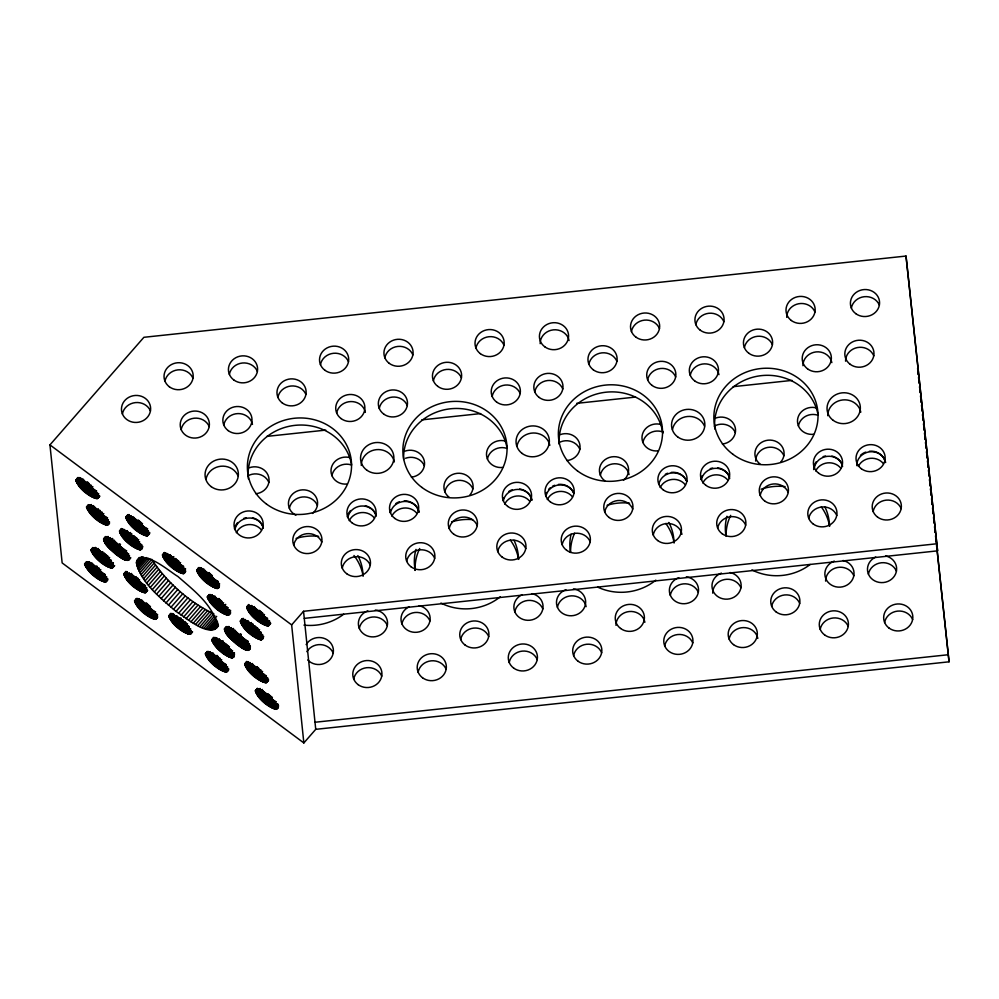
<?xml version="1.0" encoding="UTF-8"?>
<svg xmlns="http://www.w3.org/2000/svg" width="999" height="999" viewBox="0 0 999 999"><rect width="100%" height="100%" fill="white"/><g stroke="black" fill="none" stroke-linecap="round" stroke-linejoin="round"><path stroke-width="1.5" d="M103.571 539.16C106.356 534.353 113.724 541.633 116.97 543.493C121.803 547.827 127.997 552.347 129.37 559.04C125.837 562.986 119.43 556.293 115.984 554.345C111.925 549.912 100.487 543.331 105.557 536.888M224.425 629.158C227.21 624.35 234.578 631.643 237.812 633.491C242.657 637.824 248.838 642.357 250.225 649.038C246.691 652.984 240.284 646.291 236.838 644.343C232.767 639.922 221.341 633.329 226.398 626.897M162.475 555.032C169.256 550.861 183.004 565.471 185.052 572.514C179.608 576.361 158.217 558.791 164.46 552.772M168.744 615.634C175.512 611.463 189.273 626.073 191.308 633.116C185.876 636.95 164.473 619.38 170.717 613.361M125.899 517.207C132.767 513.161 146.441 527.647 148.464 534.752C142.957 538.473 121.628 521.003 127.884 514.935M134.528 600.674C141.383 596.64 155.07 611.113 157.093 618.219C151.586 621.94 130.245 604.47 136.501 598.401M196.691 569.817C204.42 566.57 216.833 579.919 219.243 587.562C213.499 590.909 192.382 573.763 198.676 567.544M240.372 621.103C248.114 617.857 260.527 631.193 262.937 638.848C257.18 642.182 236.064 625.049 242.357 618.831M244.805 663.948C252.535 660.701 264.947 674.05 267.357 681.705C261.613 685.039 240.484 667.894 246.79 661.675M119.53 531.081C127.298 527.909 139.685 541.183 142.083 548.863C136.301 552.147 115.21 535.052 121.503 528.808M123.951 573.926C131.718 570.754 144.118 584.04 146.503 591.708C140.734 594.992 119.63 577.897 125.936 571.665M75.837 479.782C83.641 476.66 96.004 489.897 98.389 497.589C92.582 500.824 71.516 483.778 77.822 477.51M246.753 607.067C254.545 603.945 266.92 617.17 269.293 624.875C263.499 628.109 242.42 611.051 248.726 604.795M255.369 690.534C263.174 687.412 275.537 700.649 277.922 708.341C272.115 711.575 251.049 694.53 257.355 688.274M136.413 562.437C143.681 548.314 169.68 571.815 177.81 576.411C193.257 590.034 212.625 604.333 217.382 625.399C210.127 639.535 184.116 616.033 175.986 611.425C160.539 597.802 141.184 583.503 136.413 562.437L141.371 556.768M936.55 544.905L949.05 661.813L315.734 729.332L303.846 742.944L62.15 562.937L49.95 444.892L143.893 337.3L906.018 256.056L937.586 550.849L304.27 618.369M75.849 480.107L77.835 477.847M75.899 480.469L77.885 478.196M75.999 480.856L78.971 477.46M76.149 481.281L79.121 477.884M76.324 481.73L79.296 478.334M76.561 482.205L80.519 477.672M76.823 482.717L80.794 478.171M77.135 483.241L81.094 478.696M77.485 483.778L81.443 479.245M77.872 484.353L82.83 478.671M78.297 484.927L82.268 480.394M78.759 485.526L83.716 479.857M79.246 486.138L84.203 480.457M79.77 486.75L84.728 481.081M80.332 487.375L85.277 481.705M80.907 487.999L85.864 482.33M81.506 488.636L87.45 481.83M82.143 489.26L88.074 482.455M82.78 489.897L88.724 483.079M83.441 490.509L89.386 483.703M84.128 491.133L89.073 485.452M84.815 491.733L90.759 484.927M85.514 492.32L91.458 485.514M86.214 492.907L91.171 487.225M86.925 493.456L92.87 486.65M87.637 494.006L92.582 488.324M88.337 494.517L93.294 488.848M89.048 495.017L93.993 489.348M89.735 495.492L94.693 489.81M90.422 495.929L95.38 490.259M91.096 496.341L96.054 490.671M91.758 496.728L96.703 491.046M92.395 497.077L96.354 492.532M93.007 497.39L96.965 492.857M93.606 497.677L97.565 493.131M94.168 497.914L97.14 494.517M86.438 506.918C91.483 501.036 107.43 517.632 108.991 523.763C104.42 528.796 82.18 510.189 88.424 504.645M86.513 507.292L88.499 505.019M94.705 498.126L98.676 493.581M86.638 507.692L88.624 505.432M95.217 498.301L98.189 494.892M86.801 508.129L89.773 504.732M95.704 498.426L98.676 495.029M87.013 508.591L89.985 505.194M96.141 498.526L98.127 496.253M87.263 509.09L91.221 504.545M96.553 498.576L98.539 496.303M96.928 498.588L98.913 496.316M87.55 509.602L91.508 505.057M97.265 498.563L99.238 496.291M97.552 498.501L99.538 496.228M97.802 498.389L99.788 496.128M87.887 510.139L91.846 505.594M88.249 510.689L92.22 506.156M88.661 511.263L93.606 505.594M89.098 511.85L93.069 507.317M89.573 512.462L94.53 506.78M90.085 513.074L95.042 507.392M90.622 513.686L95.579 508.016M91.196 514.323L96.141 508.641M91.783 514.947L96.741 509.278M92.395 515.584L98.339 508.778M93.032 516.208L97.989 510.539M93.694 516.833L99.638 510.027M94.368 517.457L100.312 510.651M95.042 518.056L100 512.387M95.742 518.656L101.686 511.85M96.441 519.243L102.385 512.437M97.153 519.817L102.098 514.135M97.865 520.367L103.809 513.561M98.564 520.891L103.521 515.222M99.276 521.403L104.233 515.721M99.975 521.878L104.932 516.208M100.662 522.34L105.619 516.67M101.349 522.764L106.294 517.095M102.01 523.164L106.955 517.494M102.66 523.526L107.605 517.857M103.284 523.863L107.243 519.318M103.884 524.163L107.855 519.617M104.47 524.425L108.429 519.88M105.02 524.65L107.992 521.241M105.544 524.837L108.516 521.428M106.044 524.987L109.016 521.59M106.506 525.099L109.478 521.703M106.93 525.174L108.916 522.902M107.318 525.212L109.303 522.939M107.68 525.199L109.653 522.927M90.872 549.762C95.904 543.881 111.863 560.489 113.424 566.608C108.841 571.64 86.613 553.034 92.845 547.489M90.946 550.137L92.932 547.864M91.071 550.549L93.044 548.276M91.234 550.986L94.206 547.577M91.433 551.448L94.405 548.039M91.683 551.935L95.654 547.402M103.571 538.798L105.557 536.525M91.983 552.447L95.941 547.914M103.621 539.56L105.594 537.287M92.308 552.984L96.279 548.451M103.709 539.997L106.681 536.588M103.859 540.471L106.831 537.062M92.682 553.546L96.641 549M104.058 540.971L108.017 536.438M84.528 563.936C88.886 557.355 105.569 574.637 107.043 580.444C102.997 586.126 80.22 566.957 86.513 561.675M93.082 554.12L98.039 548.439M84.628 564.335L86.613 562.062M104.308 541.508L108.267 536.975M125.911 516.895L127.897 514.622M84.765 564.76L86.751 562.487M93.531 554.707L98.476 549.025M104.595 542.07L108.554 537.537M125.924 517.544L127.909 515.272M84.952 565.209L87.924 561.8M125.999 517.919L128.971 514.51M104.932 542.669L108.903 538.124M126.111 518.319L129.083 514.922M94.006 555.307L98.963 549.637M85.177 565.684L88.149 562.275M126.274 518.756L129.246 515.359M85.452 566.183L89.41 561.65M105.32 543.281L110.277 537.612M126.486 519.218L129.458 515.821M94.518 555.919L99.463 550.249M85.764 566.708L89.723 562.175M105.757 543.918L110.702 538.249M126.723 519.705L129.695 516.308M95.055 556.543L100.012 550.874M127.023 520.217L130.981 515.684M86.114 567.257L90.072 562.712M106.219 544.58L111.176 538.911M127.348 520.754L131.306 516.221M86.501 567.819L90.459 563.286M95.617 557.167L100.574 551.498M106.731 545.254L112.675 538.449M127.71 521.316L131.668 516.77M119.555 530.794L121.541 528.521M86.925 568.406L91.883 562.724M96.216 557.792L101.161 552.122M119.543 531.406L121.516 529.145M107.293 545.941L112.238 540.272M119.593 531.768L121.578 529.495M128.122 521.878L132.08 517.345M87.388 568.993L91.346 564.46M96.828 558.429L102.772 551.623M119.693 532.167L122.665 528.758M128.559 522.465L133.504 516.795M119.843 532.579L122.815 529.183M87.875 569.605L92.832 563.936M107.88 546.653L113.824 539.847M97.465 559.053L102.422 553.384M120.03 533.041L123.002 529.632M129.033 523.076L132.992 518.531M120.255 533.516L123.227 530.107M88.399 570.217L93.357 564.547M108.491 547.365L114.435 540.546M98.114 559.677L104.058 552.872M120.529 534.015L124.488 529.482M129.533 523.688L134.49 518.006M88.948 570.841L93.906 565.172M120.842 534.54L124.8 530.007M109.153 548.076L115.097 541.271M130.07 524.3L135.027 518.631M98.789 560.302L104.733 553.496M121.191 535.089L125.15 530.556M89.535 571.478L94.48 565.796M130.644 524.937L135.589 519.255M99.475 560.914L105.419 554.108M109.828 548.801L115.772 541.995M121.578 535.651L125.537 531.118M90.135 572.102L95.092 566.433M110.539 549.512L116.483 542.707M122.003 536.238L126.96 530.569M131.231 525.561L136.176 519.892M100.175 561.513L106.119 554.707M90.759 572.739L96.703 565.933M122.465 536.838L127.422 531.168M131.843 526.186L136.801 520.516M100.874 562.087L106.818 555.282M111.276 550.237L117.208 543.431M91.409 573.364L97.353 566.558M122.964 537.437L127.909 531.768M132.48 526.823L138.424 520.017M101.573 562.662L107.517 555.856M112.025 550.948L117.969 544.143M92.07 573.988L97.028 568.319M123.489 538.061L128.434 532.392M133.129 527.447L139.073 520.641M102.285 563.211L108.229 556.406M92.745 574.6L98.689 567.794M112.787 551.66L119.73 543.718M124.038 538.686L128.996 533.016M133.804 528.071L139.748 521.266M102.997 563.736L107.954 558.066M124.625 539.31L130.557 532.504M93.444 575.199L99.376 568.394M113.574 552.347L120.504 544.405M134.49 528.671L140.422 521.865M103.709 564.248L109.64 557.442M125.225 539.947L130.182 534.278M94.143 575.799L99.088 570.129M114.373 553.034L120.317 546.228M104.408 564.735L109.353 559.053M135.177 529.27L141.121 522.465M94.843 576.373L100.787 569.567M125.849 540.571L131.793 533.766M105.095 565.184L110.04 559.515M115.172 553.696L121.116 546.89M135.876 529.857L141.821 523.051M126.498 541.196L131.456 535.526M95.554 576.935L100.499 571.266M105.769 565.609L110.727 559.939M136.588 530.432L142.532 523.626M115.984 554.345L121.928 547.539M127.16 541.82L132.118 536.151M96.266 577.472L101.211 571.803M106.431 566.008L111.389 560.339M137.3 530.981L142.245 525.312M116.796 554.969L122.74 548.164M96.965 577.996L101.923 572.315M107.08 566.371L111.039 561.838M127.835 542.432L133.779 535.626M137.999 531.518L142.957 525.836M97.665 578.483L102.622 572.814M107.705 566.708L111.676 562.175M117.607 555.569L123.551 548.763M128.534 543.044L134.478 536.238M138.711 532.017L143.669 526.348M108.317 567.007L112.275 562.474M98.364 578.958L103.322 573.289M129.233 543.631L135.177 536.825M118.406 556.143L124.351 549.338M108.891 567.27L112.862 562.737M139.41 532.504L144.368 526.835M99.051 579.395L104.008 573.726M109.453 567.494L113.411 562.961M119.206 556.693L125.15 549.887M129.932 544.205L135.876 537.4M140.097 532.966L145.055 527.297M109.977 567.682L112.949 564.285M99.725 579.807L104.67 574.138M110.464 567.832L113.436 564.435M130.644 544.767L136.588 537.962M119.992 557.205L125.936 550.399M140.784 533.391L145.729 527.722M110.926 567.944L112.912 565.684M100.375 580.194L105.332 574.525M111.364 568.019L113.337 565.759M131.356 545.304L137.3 538.498M111.751 568.056L113.736 565.784M120.767 557.692L126.711 550.874M141.446 533.791L146.403 528.121M101.011 580.544L104.982 576.011M112.1 568.044L114.086 565.784M112.412 568.006L114.673 565.646M142.095 534.165L147.053 528.483M101.636 580.856L105.594 576.323M121.528 558.129L126.473 552.459M132.055 545.829L137.013 540.159M142.72 534.502L147.677 528.821M102.223 581.143L106.194 576.61M122.253 558.541L127.21 552.872M132.767 546.316L138.699 539.51M102.797 581.393L106.756 576.848M143.332 534.802L147.29 530.257M122.977 558.916L126.935 554.383M133.454 546.79L138.411 541.121M103.334 581.593L106.306 578.196M143.918 535.064L147.877 530.531M103.846 581.768L106.818 578.359M144.468 535.289L148.426 530.756M123.664 559.253L128.609 553.583M134.141 547.227L139.098 541.558M104.321 581.905L107.293 578.496M144.992 535.489L147.964 532.08M104.77 581.992L107.742 578.583M124.313 559.552L128.284 555.007M134.815 547.639L139.76 541.97M145.492 535.639L148.464 532.23M105.182 582.042L107.168 579.782M105.557 582.055L107.53 579.795M124.95 559.802L128.908 555.257M145.954 535.751L147.939 533.478M105.882 582.03L107.867 579.77M135.464 548.026L139.435 543.481M146.391 535.826L149.363 532.43M125.537 560.002L129.508 555.469M146.778 535.864L149.75 532.467M136.101 548.376L140.072 543.831M126.099 560.177L129.071 556.768M147.14 535.864L149.113 533.591M147.452 535.814L149.713 533.466M126.623 560.289L129.595 556.893M136.726 548.688L140.684 544.143M127.098 560.364L129.083 558.104M127.535 560.402L129.52 558.129M137.313 548.963L141.271 544.43M127.934 560.389L129.92 558.116M137.887 549.213L141.846 544.667M128.284 560.327L130.27 558.054M128.584 560.214L130.832 557.804M138.424 549.413L141.396 546.016M138.936 549.587L141.895 546.178M139.41 549.712L142.382 546.316M139.848 549.812L142.82 546.403M140.26 549.862L142.245 547.589M140.634 549.875L142.607 547.602M123.988 573.638L125.974 571.366M123.963 574.263L125.949 571.99M124.026 574.612L125.999 572.352M124.126 575.012L127.098 571.603M136.851 560.489L139.286 557.442M124.263 575.436L127.235 572.027M136.551 561.401L139.523 558.004M124.45 575.886L127.422 572.477M124.688 576.361L127.66 572.964M124.95 576.86L127.922 573.463M136.438 563.598L142.382 556.793M125.262 577.397L129.233 572.852M136.613 564.885L143.556 556.942M125.624 577.934L129.583 573.401M126.011 578.508L129.97 573.963M136.963 566.283L143.893 558.341M126.436 579.083L131.381 573.414M126.898 579.682L131.843 574.013M137.462 567.782L146.378 557.567M127.385 580.294L132.343 574.625M127.909 580.906L132.867 575.237M138.112 569.393L148.014 558.041M128.471 581.53L133.416 575.861M129.046 582.167L134.003 576.485M138.923 571.091L149.813 558.616M129.658 582.792L134.603 577.122M130.282 583.428L136.226 576.61M139.872 572.889L151.761 559.278M130.931 584.053L135.876 578.384M131.593 584.677L137.537 577.872M140.984 574.762L152.872 561.151C168.169 583.466 189.46 602.16 213.886 613.861L201.998 627.472M132.268 585.289L138.212 578.483M132.954 585.889L137.912 580.219M133.654 586.488L139.598 579.67M142.233 576.723L154.108 563.111M134.365 587.062L139.311 581.381M162.487 554.72L164.473 552.459M162.512 555.382L164.485 553.109M162.587 555.756L164.573 553.483M135.065 587.612L140.022 581.942M162.712 556.168L165.684 552.759M143.606 578.746L155.494 565.122M162.874 556.605L165.846 553.196M135.777 588.161L140.734 582.479M163.087 557.067L166.059 553.658M163.337 557.554L166.309 554.158M136.488 588.673L141.433 583.004M163.624 558.066L167.595 553.533M137.188 589.173L142.145 583.491M163.961 558.603L167.919 554.07M145.117 580.819L157.005 567.207M137.887 589.635L142.832 583.965M164.335 559.165L168.294 554.632M164.735 559.74L168.694 555.207M138.574 590.072L143.519 584.403M165.185 560.327L170.13 554.657M139.236 590.484L144.193 584.815M165.659 560.926L170.617 555.257M139.897 590.871L144.843 585.202M146.766 582.954L158.654 569.343M166.171 561.55L171.116 555.869M140.534 591.221L145.479 585.551M141.146 591.533L145.105 587M166.708 562.162L171.666 556.493M141.746 591.82L145.704 587.275M167.27 562.787L172.228 557.117M134.553 601.011L136.538 598.751M142.308 592.057L146.266 587.524M148.526 585.127L160.402 571.515M134.628 601.386L136.601 599.125M142.845 592.27L146.816 587.724M167.869 563.424L173.814 556.618M134.74 601.798L137.712 598.389M134.902 602.235L137.874 598.826M143.357 592.432L146.329 589.035M168.481 564.048L173.439 558.379M135.115 602.697L138.074 599.288M143.831 592.569L146.803 589.16M144.281 592.657L146.266 590.384M135.352 603.184L139.323 598.638M169.118 564.685L174.076 559.015M144.693 592.707L146.666 590.434M135.639 603.696L139.61 599.15M145.055 592.719L147.04 590.446M145.392 592.694L147.365 590.421M145.679 592.632L147.665 590.359M150.387 587.337L162.275 573.726M135.976 604.233L139.935 599.687M169.78 565.309L175.724 558.503M136.339 604.782L140.297 600.249M170.454 565.921L176.386 559.115M136.738 605.357L141.696 599.687M171.129 566.533L177.073 559.727M137.188 605.943L141.146 601.41M152.36 589.572L164.248 575.961M171.828 567.132L177.772 560.327M137.662 606.543L142.607 600.874M172.527 567.719L178.471 560.914M138.162 607.155L143.119 601.485M138.699 607.779L143.656 602.11M173.239 568.281L179.183 561.475M139.261 608.403L144.218 602.734M173.951 568.831L178.896 563.161M154.433 591.833L166.321 578.221M139.86 609.028L144.805 603.359M174.65 569.368L180.594 562.562M140.472 609.665L146.416 602.859M175.362 569.867L180.307 564.198M141.109 610.289L147.053 603.483M176.061 570.354L181.006 564.685M141.758 610.913L147.702 604.108M176.748 570.804L181.706 565.134M156.593 594.093L168.481 580.481M177.422 571.228L182.38 565.559M142.432 611.538L148.364 604.732M178.097 571.628L183.042 565.958M143.107 612.15L149.051 605.344M178.734 571.99L183.691 566.321M143.806 612.749L149.75 605.943M179.37 572.327L183.329 567.794M158.841 596.353L170.717 582.742M144.505 613.336L150.449 606.53M179.97 572.627L183.928 568.081M180.544 572.889L184.515 568.344M145.217 613.898L150.162 608.229M181.106 573.114L185.065 568.568M181.631 573.301L185.589 568.756M145.916 614.46L150.874 608.778M182.118 573.451L185.09 570.042M182.58 573.563L185.552 570.154M146.628 614.984L151.586 609.315M161.151 598.601L173.039 584.989M183.004 573.638L184.99 571.366M183.404 573.663L185.377 571.391M147.34 615.496L152.285 609.827M183.754 573.663L185.727 571.391M148.039 615.983L152.984 610.302M148.726 616.433L153.684 610.764M149.413 616.87L154.358 611.188M163.524 600.836L175.412 587.225M150.075 617.27L155.02 611.588M150.724 617.632L155.669 611.962M151.349 617.969L155.307 613.436M151.96 618.269L155.919 613.736M165.946 603.046L177.834 589.435M152.535 618.531L156.506 613.998M153.097 618.768L156.069 615.359M153.621 618.955L157.592 614.422M196.703 570.142L198.689 567.882M154.121 619.105L157.093 615.709M196.766 570.504L198.739 568.244M154.583 619.23L157.555 615.821M196.865 570.904L199.837 567.507M155.02 619.305L156.993 617.032M197.015 571.328L199.987 567.932M155.407 619.343L157.392 617.07M197.203 571.778L200.175 568.381M155.769 619.33L157.742 617.07M168.419 605.219L180.307 591.608M197.427 572.265L201.398 567.719M197.702 572.764L201.673 568.231M198.027 573.289L201.985 568.756M198.376 573.838L202.335 569.305M198.764 574.413L203.721 568.731M170.916 607.342L182.805 593.731M199.201 574.987L203.159 570.454M199.663 575.586L204.608 569.917M200.15 576.198L205.107 570.529M200.674 576.81L205.632 571.141M173.451 609.415L185.327 595.804M201.236 577.434L206.194 571.765M168.769 615.971L170.754 613.711M201.823 578.071L206.768 572.402M168.856 616.358L170.829 614.085M168.968 616.758L171.94 613.361M202.422 578.696L207.38 573.026M169.143 617.195L172.115 613.798M169.343 617.669L172.315 614.26M203.047 579.333L208.991 572.527M169.593 618.156L173.564 613.611M175.986 611.425L187.874 597.814M169.892 618.668L172.864 615.272M203.696 579.957L209.64 573.151M170.217 619.205L174.188 614.672M204.37 580.581L210.302 573.776M170.592 619.767L174.55 615.222M171.004 620.342L174.962 615.796M205.045 581.193L210.989 574.388M171.441 620.928L175.399 616.383M205.732 581.793L211.676 574.987M178.534 613.361L190.422 599.75M171.915 621.528L176.873 615.859M206.431 582.392L212.375 575.574M172.427 622.14L177.385 616.47M207.143 582.966L212.088 577.285M172.964 622.764L177.922 617.095M207.842 583.516L212.799 577.847M173.539 623.388L178.484 617.719M181.069 615.234L192.957 601.623M208.554 584.053L213.511 578.384M174.126 624.025L179.083 618.344M209.266 584.577L214.211 578.896M174.75 624.65L180.694 617.844M209.965 585.064L214.922 579.395M175.387 625.274L181.331 618.468M210.664 585.539L215.609 579.857M183.591 617.007L195.479 603.396M176.036 625.911L180.994 620.229M211.338 585.976L216.296 580.294M176.711 626.523L182.655 619.717M212.013 586.388L216.97 580.706M177.397 627.135L183.341 620.329M212.675 586.763L217.62 581.093M213.299 587.112L218.257 581.43M178.084 627.734L183.042 622.065M186.089 618.706L197.964 605.094M213.923 587.424L217.882 582.879M178.796 628.321L184.74 621.503M214.51 587.699L218.469 583.166M207.268 596.74C212.912 591.545 228.234 607.492 229.845 613.91C224.812 618.344 203.022 600.262 209.253 594.48M215.072 587.936L219.043 583.404M179.495 628.883L185.439 622.077M207.33 597.102L209.303 594.842M207.43 597.502L209.403 595.229M215.609 588.149L219.58 583.603M180.207 629.432L186.151 622.627M207.567 597.926L210.539 594.517M216.121 588.311L219.093 584.914M188.549 620.292L200.424 606.68M207.755 598.376L210.727 594.967M216.596 588.436L219.568 585.039M180.919 629.957L185.864 624.288M207.992 598.851L210.964 595.454M217.045 588.523L219.018 586.263M217.445 588.573L219.43 586.313M208.254 599.35L212.225 594.817M181.618 630.469L187.562 623.663M208.566 599.887L212.537 595.342M208.928 600.424L212.887 595.891M182.317 630.943L187.275 625.274M190.959 621.778L202.847 608.166M209.315 600.998L213.274 596.453M183.017 631.405L187.962 625.736M209.74 601.573L214.685 595.904M183.691 631.83L188.636 626.161M210.202 602.172L215.147 596.503M184.353 632.23L189.31 626.56M210.689 602.784L215.647 597.102M185.002 632.592L188.961 628.059M193.307 623.164L205.195 609.552M211.214 603.396L216.171 597.727M185.627 632.929L189.585 628.383M186.226 633.216L190.197 628.683M211.776 604.02L216.721 598.351M186.813 633.478L190.772 628.945M212.35 604.645L217.307 598.975M187.362 633.703L190.334 630.307M195.604 624.425L207.492 610.814M187.887 633.903L190.859 630.494M212.962 605.282L218.906 598.476M188.386 634.04L191.358 630.644M188.848 634.153L190.821 631.892M213.586 605.906L219.53 599.1M189.273 634.228L191.246 631.955M189.66 634.265L191.646 631.992M190.01 634.253L191.995 631.98M214.236 606.543L220.18 599.737M190.322 634.203L192.308 631.942M197.827 625.561L209.703 611.95M190.597 634.115L192.582 631.855M214.897 607.167L220.841 600.349M215.572 607.779L221.516 600.973M199.962 626.585L211.85 612.974M216.259 608.379L222.203 601.573M216.958 608.965L221.915 603.296M217.67 609.552L223.614 602.747M218.369 610.102L223.326 604.432M219.081 610.651L224.038 604.969M203.946 628.234L214.847 615.746M219.792 611.163L225.737 604.358M220.492 611.663L225.449 605.981M205.794 628.846L216.683 616.371M221.191 612.125L226.136 606.455M221.878 612.562L226.823 606.893M207.517 629.333L216.433 619.118M222.54 612.974L227.497 607.305M223.202 613.361L228.147 607.692M209.116 629.682L217.045 620.604M223.838 613.711L227.797 609.165M210.589 629.882L217.532 621.94M224.45 614.023L228.421 609.49M225.05 614.298L229.008 609.765M211.938 629.944L217.882 623.126M225.612 614.547L229.57 610.014M226.149 614.747L229.121 611.351M213.149 629.857L218.094 624.188M226.661 614.922L230.619 610.389M214.211 629.632L218.169 625.099M227.135 615.047L230.107 611.65M215.122 629.27L218.094 625.861M227.585 615.147L230.557 611.738M216.496 628.121L218.481 625.849M227.997 615.197L229.97 612.924M228.359 615.209L230.344 612.936M228.696 615.184L230.682 612.911M211.701 639.597C217.332 634.39 232.667 650.349 234.278 656.755C229.246 661.201 207.455 643.106 213.686 637.325M211.751 639.959L213.736 637.687M211.85 640.347L213.836 638.074M212 640.771L214.972 637.362M212.188 641.221L215.16 637.824M212.412 641.695L215.384 638.299M212.687 642.207L216.646 637.662M224.425 628.796L226.411 626.535M212.999 642.732L216.958 638.186M224.463 629.557L226.448 627.297M224.563 629.994L227.535 626.598M213.349 643.281L217.307 638.736M224.713 630.469L227.685 627.06M205.332 653.621C210.901 648.339 226.298 664.372 227.897 670.741C222.927 675.249 201.086 657.105 207.305 651.348M213.736 643.843L217.707 639.31M224.912 630.968L228.871 626.435M205.382 653.983L207.367 651.71M225.15 631.505L229.121 626.972M246.79 606.768L248.763 604.507M205.494 654.37L207.467 652.11M214.161 644.43L219.118 638.748M246.753 607.392L248.739 605.119M205.632 654.795L208.604 651.398M225.449 632.067L229.408 627.534M246.815 607.754L248.788 605.481M205.831 655.257L208.803 651.847M214.623 645.017L219.58 639.348M246.915 608.141L248.888 605.869M225.786 632.667L229.745 628.134M247.053 608.566L249.038 606.293M206.056 655.731L209.028 652.335M215.122 645.629L220.08 639.959M247.24 609.015L250.212 605.606M206.331 656.243L210.29 651.698M226.174 633.279L231.119 627.609M247.465 609.49L250.437 606.093M206.643 656.768L210.614 652.222M215.647 646.241L220.604 640.571M226.598 633.915L231.556 628.246M247.74 609.989L251.698 605.456M207.005 657.317L210.964 652.772M216.196 646.865L221.154 641.196M227.073 634.577L232.03 628.908M248.052 610.514L252.01 605.981M207.392 657.879L211.351 653.346M248.401 611.063L252.36 606.53M216.783 647.502L222.727 640.696M227.585 635.252L233.529 628.446M240.409 620.804L242.395 618.531M207.817 658.466L212.775 652.784M248.788 611.625L252.747 607.092M240.384 621.428L242.37 619.155M217.382 648.126L223.326 641.321M228.134 635.951L233.092 630.269M240.447 621.79L243.419 618.381M208.279 659.065L213.237 653.383M249.213 612.212L254.158 606.543M240.547 622.19L243.519 618.781M240.697 622.614L243.669 619.205M218.007 648.763L222.964 643.094M208.779 659.665L213.736 653.995M228.721 636.65L234.665 629.845M249.663 612.812L254.62 607.13M240.884 623.064L243.856 619.655M218.656 649.387L224.6 642.582M241.121 623.538L244.093 620.142M209.303 660.289L214.261 654.62M229.345 637.362L235.289 630.556M250.162 613.411L255.107 607.742M241.396 624.05L245.354 619.505M209.865 660.913L214.81 655.244M219.318 650.012L224.275 644.343M241.708 624.575L245.667 620.029M250.687 614.035L255.632 608.354M229.995 638.074L235.939 631.268M242.058 625.124L246.016 620.579M251.236 614.66L256.194 608.978M210.439 661.538L215.397 655.868M220.005 650.624L225.949 643.818M230.682 638.798L236.626 631.992M242.457 625.686L246.416 621.153M211.051 662.175L216.995 655.369M251.81 615.284L256.768 609.615M220.692 651.223L226.636 644.417M231.393 639.522L237.337 632.717M242.882 626.273L247.827 620.604M211.676 662.799L217.62 655.993M252.422 615.908L257.367 610.239M221.391 651.823L227.335 645.017M243.344 626.873L248.289 621.191M232.118 640.234L238.062 633.428M253.047 616.545L257.992 610.876M212.325 663.423L218.269 656.618M222.09 652.397L228.034 645.591M243.831 627.472L248.788 621.803M232.867 640.946L238.811 634.14M253.696 617.17L259.64 610.364M212.987 664.048L217.944 658.378M244.368 628.096L249.313 622.427M222.802 652.959L228.746 646.153M233.641 641.658L240.572 633.716M244.917 628.721L249.875 623.051M254.358 617.794L260.302 610.988M213.674 664.66L219.618 657.854M223.514 653.496L229.458 646.69M245.504 629.345L251.448 622.539M255.032 618.406L260.976 611.6M214.36 665.272L220.304 658.466M224.226 654.008L229.171 648.339M234.428 642.357L241.358 634.415M246.104 629.982L251.061 624.3M215.06 665.858L220.017 660.189M224.925 654.507L229.87 648.838M255.719 619.018L261.663 612.212M235.227 643.031L241.159 636.226M225.612 654.969L230.569 649.3M246.741 630.606L252.672 623.801M256.418 619.605L262.362 612.799M215.759 666.433L221.703 659.627M236.026 643.693L241.97 636.887M226.298 655.419L231.256 649.737M247.377 631.231L253.321 624.425M257.13 620.179L263.062 613.374M216.471 666.995L221.428 661.313M236.838 644.343L242.782 637.537M226.973 655.831L230.931 651.286M248.052 631.855L252.997 626.186M217.183 667.532L222.14 661.862M257.829 620.741L262.787 615.072M227.622 656.206L232.58 650.536M237.65 644.967L243.594 638.161M248.726 632.467L254.67 625.661M258.541 621.278L264.485 614.472M217.894 668.044L222.839 662.374M228.259 656.555L232.23 652.022M238.449 645.566L244.393 638.761M249.413 633.079L255.357 626.273M259.253 621.803L264.198 616.133M218.594 668.543L223.539 662.861M228.883 656.867L232.842 652.335M229.47 657.155L233.441 652.609M259.952 622.302L264.91 616.62M219.28 669.005L224.238 663.336M239.261 646.141L245.205 639.335M250.112 633.666L256.056 626.86M230.045 657.392L234.003 652.859M219.967 669.442L224.925 663.773M260.652 622.764L265.597 617.095M230.582 657.604L234.54 653.059M240.06 646.69L246.004 639.884M250.824 634.24L256.768 627.434M220.642 669.854L225.587 664.185M231.094 657.767L234.066 654.37M261.338 623.214L266.283 617.532M251.523 634.802L257.467 627.996M231.568 657.904L234.54 654.495M240.846 647.202L246.79 640.396M221.291 670.229L226.249 664.56M232.018 657.991L233.991 655.719M262 623.626L266.958 617.944M252.235 635.339L258.179 628.533M232.417 658.041L234.403 655.781M241.621 647.689L247.565 640.883M221.928 670.579L225.899 666.046M262.662 624L267.607 618.331M222.54 670.891L226.511 666.358M242.37 648.139L248.314 641.333M252.947 635.851L257.904 630.182M263.299 624.35L267.257 619.817M223.139 671.166L227.098 666.633M243.107 648.551L248.064 642.869M253.646 636.351L259.59 629.545M263.911 624.675L267.882 620.129M223.701 671.415L227.66 666.87M264.51 624.949L268.469 620.416M243.818 648.925L247.789 644.38M254.345 636.813L259.29 631.143M224.238 671.615L227.21 668.219M265.072 625.199L269.043 620.654M224.75 671.778L227.722 668.381M244.505 649.25L249.463 643.581M255.032 637.25L259.977 631.58M225.225 671.915L228.197 668.506M265.622 625.411L269.58 620.866M225.662 672.002L228.634 668.593M245.167 649.55L249.126 645.017M255.694 637.662L260.652 631.992M266.134 625.574L269.106 622.177M226.074 672.052L228.047 669.78M266.608 625.711L269.58 622.302M226.436 672.065L228.421 669.792M245.791 649.8L248.763 646.39M226.773 672.027L228.746 669.767M256.356 638.036L261.301 632.367M267.058 625.799L270.03 622.402M246.391 650.012L250.349 645.466M267.457 625.861L270.429 622.452M256.993 638.386L260.951 633.853M267.832 625.874L269.817 623.601M246.953 650.174L249.925 646.765M268.169 625.849L270.155 623.576M268.469 625.774L270.442 623.513M247.477 650.299L250.437 646.89M268.719 625.674L270.692 623.401M257.605 638.698L261.563 634.165M247.952 650.374L249.937 648.101M248.389 650.399L250.374 648.126M258.192 638.985L262.15 634.44M258.766 639.223L262.725 634.69M259.303 639.422L262.275 636.026M259.802 639.597L262.774 636.188M260.277 639.722L263.249 636.313M260.727 639.81L263.699 636.413M261.126 639.86L263.112 637.587M261.501 639.872L263.474 637.599M244.83 663.648L246.815 661.388M244.817 664.273L246.803 662.012M244.88 664.635L246.853 662.374M244.98 665.034L247.952 661.625M245.13 665.459L248.102 662.05M245.317 665.908L248.289 662.512M245.542 666.395L248.514 662.986M245.816 666.895L249.787 662.362M246.129 667.419L250.1 662.886M246.491 667.969L250.449 663.436M246.878 668.531L250.836 663.998M247.302 669.118L252.26 663.448M247.764 669.717L252.722 664.048M248.264 670.329L253.222 664.647M248.788 670.941L253.746 665.272M249.35 671.565L254.295 665.896M249.925 672.19L254.882 666.52M303.846 742.944L291.646 624.899L303.534 611.288L936.85 543.768M250.537 672.827L255.482 667.157M251.161 673.451L257.105 666.645M251.81 674.088L257.754 667.282M252.472 674.712L258.416 667.894M253.159 675.324L259.091 668.518M253.846 675.923L258.791 670.254M254.545 676.51L260.489 669.705M255.245 677.085L261.189 670.279M255.956 677.647L260.914 671.977M256.668 678.184L262.612 671.378M257.38 678.696L262.325 673.026M258.079 679.195L263.024 673.526M258.766 679.657L263.724 673.988M259.453 680.107L264.41 674.425M260.127 680.506L265.072 674.837M260.776 680.893L264.735 676.348M261.413 681.243L266.371 675.561M262.025 681.555L265.996 677.01M262.625 681.83L266.583 677.297M255.382 690.858L257.367 688.598M263.187 682.067L267.145 677.534M255.432 691.221L257.417 688.948M255.532 691.608L257.517 689.347M263.724 682.28L267.682 677.734M255.682 692.032L258.654 688.636M264.236 682.442L267.208 679.045M255.869 692.482L258.841 689.085M264.71 682.567L267.682 679.17M256.094 692.956L260.052 688.423M265.147 682.654L268.119 679.258M265.559 682.704L268.531 679.308M256.356 693.468L260.327 688.923M265.921 682.717L267.907 680.456M266.258 682.692L268.232 680.419M256.668 693.993L260.639 689.447M266.546 682.617L268.531 680.356M257.018 694.53L260.989 689.997M257.405 695.104L262.362 689.422M257.829 695.679L261.8 691.146M258.291 696.278L263.249 690.609M258.791 696.89L262.749 692.344M259.303 697.502L264.26 691.832M259.865 698.126L264.81 692.457M260.439 698.751L265.397 693.081M261.039 699.387L265.996 693.718M261.676 700.012L266.621 694.342M262.312 700.649L268.256 693.843M262.974 701.261L268.918 694.455M263.661 701.885L269.605 695.079M264.348 702.484L270.292 695.679M265.047 703.071L270.991 696.266M265.746 703.658L271.691 696.852M266.458 704.208L272.402 697.402M267.17 704.757L272.115 699.088M267.882 705.269L272.827 699.6M268.581 705.769L273.526 700.099M269.268 706.243L274.226 700.561M269.955 706.68L274.912 701.011M270.629 707.092L275.587 701.423M271.291 707.479L276.236 701.798M271.928 707.829L275.886 703.284M272.54 708.141L276.498 703.608M273.139 708.428L277.098 703.883M273.701 708.666L277.672 704.133M274.25 708.878L278.209 704.345M274.75 709.053L277.722 705.644M275.237 709.178L278.209 705.781M275.674 709.278L278.646 705.868M276.086 709.327L278.072 707.055M276.461 709.34L278.446 707.067M266.895 436.376L325.749 430.107M421.79 419.867L480.656 413.586M576.698 403.346L635.564 397.078M733.154 386.675L792.02 380.394M315.01 722.252L948.313 654.732M49.95 444.892L291.646 624.899M937.586 550.849L906.018 256.056M917.656 368.569L918.318 374.75M918.655 377.847L919.142 382.492M919.642 387.125L920.141 391.77M920.641 396.416L921.303 402.597M921.627 405.694L922.127 410.327M922.626 414.972L923.126 419.617M923.625 424.25L924.287 430.444M924.612 433.529L925.274 439.722M925.611 442.819L926.11 447.452M926.61 452.097L927.272 458.279M927.596 461.376L928.258 467.569M928.595 470.654L929.095 475.299M929.594 479.945L930.256 486.126M930.581 489.223L931.243 495.404M931.58 498.501L932.242 504.695M932.567 507.779L933.241 513.973M933.566 517.057L934.227 523.251M934.564 526.348L935.226 532.529M935.551 535.626L936.213 541.808M918.556 377.197L919.217 383.379M919.542 386.476L920.216 392.669M920.541 395.754L921.203 401.948M921.54 405.045L922.202 411.226M922.527 414.323L923.188 420.504M923.526 423.601L924.187 429.795M924.525 432.879L925.186 439.073M925.511 442.157L926.173 448.351M926.51 451.448L927.172 457.629M927.509 460.726L928.171 466.908M928.496 470.005L929.157 476.198M929.495 479.283L930.156 485.477M930.481 488.573L931.155 494.755M931.642 499.4L932.142 504.033M932.641 508.678L933.141 513.324M933.64 517.957L934.127 522.602M934.627 527.235L935.126 531.88M935.626 536.525L936.288 542.707M936.625 545.804L949.05 661.813M917.631 368.431L918.218 374.101M303.534 611.288L315.734 729.332M321.765 542.045A14.598 13.499 -5.9 0 1 298.127 550.649A14.598 13.499 -5.9 0 1 302.222 527.497A14.598 13.499 -5.9 0 1 321.765 542.045A14.598 13.499 -5.9 0 0 306.668 533.716A14.598 13.499 -5.9 0 0 293.718 545.167M209.203 426.548A14.598 13.499 -5.9 0 1 185.564 435.152A14.598 13.499 -5.9 0 1 189.673 411.988A14.598 13.499 -5.9 0 1 209.203 426.548A14.598 13.499 -5.9 0 0 194.106 418.219A14.598 13.499 -5.9 0 0 181.156 429.657M150.449 410.926A14.598 13.499 -5.9 0 1 126.811 419.543A14.598 13.499 -5.9 0 1 130.906 396.378A14.598 13.499 -5.9 0 1 150.449 410.926A14.598 13.499 -5.9 0 0 135.352 402.609A14.598 13.499 -5.9 0 0 122.39 414.048M262.999 526.436A14.598 13.499 -5.9 0 1 239.373 535.039A14.598 13.499 -5.9 0 1 243.469 511.888A14.598 13.499 -5.9 0 1 262.999 526.436A14.598 13.499 -5.9 0 0 247.902 518.106A14.598 13.499 -5.9 0 0 234.952 529.557M714.847 429.095A52.123 48.227 -5.9 0 1 760.039 375.799A52.123 48.227 -5.9 0 1 818.119 415.284M760.202 495.442A14.598 13.499 -5.9 0 1 773.151 483.991A14.598 13.499 -5.9 0 1 788.236 492.445M814.322 467.794A14.598 13.499 -5.9 0 1 827.272 456.343A14.598 13.499 -5.9 0 1 842.357 464.81M802.934 365.709A14.598 13.499 -5.9 0 1 816.083 351.91A14.598 13.499 -5.9 0 1 831.855 362.625M744.367 347.739A14.598 13.499 -5.9 0 1 757.329 336.301A14.598 13.499 -5.9 0 1 772.414 344.755M690.247 375.387A14.598 13.499 -5.9 0 1 704.47 363.861A14.598 13.499 -5.9 0 1 718.968 374.662M701.435 479.82A14.598 13.499 -5.9 0 1 714.385 468.381A14.598 13.499 -5.9 0 1 729.47 476.835M672.477 429.595A16.683 15.435 -5.9 0 1 687.287 416.521A16.683 15.435 -5.9 0 1 704.52 426.186M827.759 415.709A16.683 15.435 -5.9 0 1 842.781 399.937A16.683 15.435 -5.9 0 1 860.801 412.187M873.138 511.588A14.598 13.499 -5.9 0 1 886.088 500.149A14.598 13.499 -5.9 0 1 901.173 508.603M851.335 308.154A14.598 13.499 -5.9 0 1 864.285 296.703A14.598 13.499 -5.9 0 1 879.37 305.157M631.43 331.593A14.598 13.499 -5.9 0 1 644.38 320.142A14.598 13.499 -5.9 0 1 659.465 328.596M653.234 535.039A14.598 13.499 -5.9 0 1 667.457 523.501A14.598 13.499 -5.9 0 1 681.955 534.303M559.228 444.293A52.123 48.227 -5.9 0 1 606.043 392.195A52.123 48.227 -5.9 0 1 662.837 433.241M604.707 512.012A14.598 13.499 -5.9 0 1 617.657 500.574A14.598 13.499 -5.9 0 1 632.742 509.028M658.828 484.365A14.598 13.499 -5.9 0 1 671.778 472.927A14.598 13.499 -5.9 0 1 686.862 481.381M647.639 379.932A14.598 13.499 -5.9 0 1 660.589 368.494A14.598 13.499 -5.9 0 1 675.674 376.948M588.873 364.323A14.598 13.499 -5.9 0 1 601.835 352.872A14.598 13.499 -5.9 0 1 616.92 361.338M534.752 391.97A14.598 13.499 -5.9 0 1 547.702 380.519A14.598 13.499 -5.9 0 1 562.787 388.973M545.941 496.403A14.598 13.499 -5.9 0 1 558.891 484.952A14.598 13.499 -5.9 0 1 573.975 493.419M516.982 446.178A16.683 15.435 -5.9 0 1 533.241 432.992A16.683 15.435 -5.9 0 1 549.812 445.342M717.644 528.171A14.598 13.499 -5.9 0 1 730.594 516.72A14.598 13.499 -5.9 0 1 745.679 525.174M695.841 324.725A14.598 13.499 -5.9 0 1 708.791 313.274A14.598 13.499 -5.9 0 1 723.875 321.74M475.936 348.164A14.598 13.499 -5.9 0 1 488.898 336.725A14.598 13.499 -5.9 0 1 503.971 345.179M497.739 551.61A14.598 13.499 -5.9 0 1 510.689 540.159A14.598 13.499 -5.9 0 1 525.774 548.626M403.646 459.465A52.123 48.227 -5.9 0 1 450.549 408.778A52.123 48.227 -5.9 0 1 507.13 448.439M449.213 528.596A14.598 13.499 -5.9 0 1 462.162 517.145A14.598 13.499 -5.9 0 1 477.247 525.599M503.334 500.949A14.598 13.499 -5.9 0 1 517.557 489.41A14.598 13.499 -5.9 0 1 532.055 500.212M492.145 396.516A14.598 13.499 -5.9 0 1 505.094 385.065A14.598 13.499 -5.9 0 1 520.179 393.519M433.379 380.894A14.598 13.499 -5.9 0 1 446.341 369.455A14.598 13.499 -5.9 0 1 461.426 377.909M562.15 544.742A14.598 13.499 -5.9 0 1 575.099 533.304A14.598 13.499 -5.9 0 1 590.184 541.758M540.159 343.656A14.598 13.499 -5.9 0 1 553.296 329.857A14.598 13.499 -5.9 0 1 569.068 340.572M845.554 361.176A14.598 13.499 -5.9 0 1 857.429 347.552A14.598 13.499 -5.9 0 1 873.775 355.831M856.742 465.609A14.598 13.499 -5.9 0 1 869.879 451.798A14.598 13.499 -5.9 0 1 885.651 462.525M786.737 317.37A14.598 13.499 -5.9 0 1 798.613 303.758A14.598 13.499 -5.9 0 1 814.959 312.025M808.728 518.456A14.598 13.499 -5.9 0 1 821.678 507.017A14.598 13.499 -5.9 0 1 836.762 515.472M379.258 408.541A14.598 13.499 -5.9 0 1 392.207 397.103A14.598 13.499 -5.9 0 1 407.292 405.557M390.447 512.974A14.598 13.499 -5.9 0 1 404.67 501.448A14.598 13.499 -5.9 0 1 419.168 512.25M361.276 465.447A16.683 15.435 -5.9 0 1 376.298 449.662A16.683 15.435 -5.9 0 1 394.318 461.913M320.442 364.747A14.598 13.499 -5.9 0 1 333.404 353.296A14.598 13.499 -5.9 0 1 348.489 361.75M342.245 568.181A14.598 13.499 -5.9 0 1 355.194 556.743A14.598 13.499 -5.9 0 1 370.279 565.197M347.839 517.519A14.598 13.499 -5.9 0 1 360.789 506.081A14.598 13.499 -5.9 0 1 375.874 514.535M336.651 413.087A14.598 13.499 -5.9 0 1 350.874 401.561A14.598 13.499 -5.9 0 1 365.372 412.362M277.884 397.477A14.598 13.499 -5.9 0 1 290.846 386.026A14.598 13.499 -5.9 0 1 305.931 394.48M223.764 425.124A14.598 13.499 -5.9 0 1 237.987 413.586A14.598 13.499 -5.9 0 1 252.485 424.388M205.994 479.32A16.683 15.435 -5.9 0 1 220.804 466.246A16.683 15.435 -5.9 0 1 238.037 475.911M406.655 561.326A14.598 13.499 -5.9 0 1 419.605 549.875A14.598 13.499 -5.9 0 1 434.69 558.329M384.852 357.879A14.598 13.499 -5.9 0 1 397.802 346.428A14.598 13.499 -5.9 0 1 412.887 354.895M164.947 381.318A14.598 13.499 -5.9 0 1 177.909 369.867A14.598 13.499 -5.9 0 1 192.994 378.334M229.358 374.45A14.598 13.499 -5.9 0 1 242.307 363.012A14.598 13.499 -5.9 0 1 257.392 371.466M248.364 478.821A52.123 48.227 -5.9 0 1 293.556 425.524A52.123 48.227 -5.9 0 1 351.636 465.01M573.438 588.898A14.598 13.499 -5.9 0 1 583.778 608.703A14.598 13.499 -5.9 0 1 560.002 611.238A14.598 13.499 -5.9 0 1 565.921 589.697M306.131 644.592A14.598 13.499 -5.9 0 1 327.41 639.972A14.598 13.499 -5.9 0 1 329.558 660.027A14.598 13.499 -5.9 0 1 307.779 659.989M306.855 651.685A14.598 13.499 -5.9 0 1 320.679 644.617A14.598 13.499 -5.9 0 1 333.216 653.146M375.337 610.014A14.598 13.499 -5.9 0 1 385.676 629.82A14.598 13.499 -5.9 0 1 361.9 632.355A14.598 13.499 -5.9 0 1 367.819 610.814M359.303 628.483A14.598 13.499 -5.9 0 1 372.252 617.045A14.598 13.499 -5.9 0 1 387.337 625.499M347.39 516.97A14.598 13.499 -5.9 0 1 350.499 510.551M365.384 505.806A14.598 13.499 -5.9 0 1 367.782 506.543M368.918 507.055A14.598 13.499 -5.9 0 1 376.111 516.246M349.213 520.654A14.598 13.499 -5.9 0 1 374.35 517.981M295.879 515.222A14.598 13.499 -5.9 0 1 291.221 495.566A14.598 13.499 -5.9 0 1 312.899 493.256A14.598 13.499 -5.9 0 1 312.512 513.449M289.36 508.441A14.598 13.499 -5.9 0 1 302.31 496.99A14.598 13.499 -5.9 0 1 317.395 505.444M813.498 434.303A14.598 13.499 -5.9 0 1 797.577 419.48A14.598 13.499 -5.9 0 1 816.882 408.054M798.401 425.974A14.598 13.499 -5.9 0 1 817.619 415.134M820.191 629.42A14.598 13.499 -5.9 0 1 833.141 617.981A14.598 13.499 -5.9 0 1 848.226 626.435M389.997 512.425A14.598 13.499 -5.9 0 1 390.621 510.127M395.879 503.546A14.598 13.499 -5.9 0 1 399.238 501.835M404.208 500.899A14.598 13.499 -5.9 0 1 409.215 501.585M410.402 502.01A14.598 13.499 -5.9 0 1 418.718 511.7M391.833 516.121A14.598 13.499 -5.9 0 1 416.97 513.436M419.18 605.694A14.598 13.499 -5.9 0 1 428.072 625.611A14.598 13.499 -5.9 0 1 404.795 628.096A14.598 13.499 -5.9 0 1 409.265 606.755M401.923 623.938A14.598 13.499 -5.9 0 1 414.872 612.499A14.598 13.499 -5.9 0 1 429.957 620.953M347.015 484.028A14.598 13.499 -5.9 0 1 331.094 469.205A14.598 13.499 -5.9 0 1 350.399 457.779M331.918 475.711A14.598 13.499 -5.9 0 1 351.136 464.86M509.203 662.574A14.598 13.499 -5.9 0 1 522.152 651.123A14.598 13.499 -5.9 0 1 537.237 659.59M500.349 596.728A52.123 48.227 -5.9 0 1 440.909 603.059M415.234 570.279A52.123 48.227 -5.9 0 1 415.959 549.413M514.01 540.297A52.123 48.227 -5.9 0 1 518.506 559.265M415.109 570.429A52.123 48.227 -5.9 0 1 419.692 548.501M451.623 521.853A52.123 48.227 -5.9 0 1 472.614 519.617M510.327 540.059A52.123 48.227 -5.9 0 1 518.606 559.403M460.676 639.56A14.598 13.499 -5.9 0 1 473.626 628.109A14.598 13.499 -5.9 0 1 488.711 636.563M532.067 593.656A14.598 13.499 -5.9 0 1 540.958 613.586A14.598 13.499 -5.9 0 1 517.682 616.071A14.598 13.499 -5.9 0 1 522.14 594.717M514.797 611.912A14.598 13.499 -5.9 0 1 527.747 600.461A14.598 13.499 -5.9 0 1 542.832 608.915M502.884 500.387A14.598 13.499 -5.9 0 1 503.508 498.101M508.766 491.52A14.598 13.499 -5.9 0 1 512.125 489.81M519.63 488.998A14.598 13.499 -5.9 0 1 522.102 489.547M523.276 489.972A14.598 13.499 -5.9 0 1 531.605 499.662M504.707 504.083A14.598 13.499 -5.9 0 1 529.845 501.398M449.263 497.352A14.598 13.499 -5.9 0 1 447.227 478.359A14.598 13.499 -5.9 0 1 467.757 476.173A14.598 13.499 -5.9 0 1 469.792 495.154M444.855 491.858A14.598 13.499 -5.9 0 1 457.804 480.419A14.598 13.499 -5.9 0 1 472.889 488.873M418.119 672.29A14.598 13.499 -5.9 0 1 431.068 660.839A14.598 13.499 -5.9 0 1 446.153 669.293M404.832 451.173A14.598 13.499 -5.9 0 1 424.175 460.452A14.598 13.499 -5.9 0 1 411.413 477.16M405.569 458.254A14.598 13.499 -5.9 0 1 424.363 465.846M249.338 467.744A14.598 13.499 -5.9 0 1 268.681 477.035A14.598 13.499 -5.9 0 1 255.919 493.743M247.777 475.886A14.598 13.499 -5.9 0 1 268.868 482.43M343.693 614.223A52.123 48.227 -5.9 0 1 303.958 625.112M357.879 555.594A52.123 48.227 -5.9 0 1 363.012 575.849M296.129 538.424A52.123 48.227 -5.9 0 1 318.631 536.338M353.983 555.506A52.123 48.227 -5.9 0 1 363.112 575.973M730.169 572.539A14.598 13.499 -5.9 0 1 738.835 592.794A14.598 13.499 -5.9 0 1 715.234 594.355A14.598 13.499 -5.9 0 1 721.415 573.114M712.712 593.144A14.598 13.499 -5.9 0 1 724.6 579.532A14.598 13.499 -5.9 0 1 740.946 587.799M843.056 560.501A14.598 13.499 -5.9 0 1 851.722 580.769A14.598 13.499 -5.9 0 1 828.109 582.33A14.598 13.499 -5.9 0 1 834.302 561.088M825.599 581.106A14.598 13.499 -5.9 0 1 837.474 567.494A14.598 13.499 -5.9 0 1 853.82 575.761M813.673 469.592A14.598 13.499 -5.9 0 1 816.22 461.775M823.114 456.655A14.598 13.499 -5.9 0 1 825.561 455.981M831.867 456.068A14.598 13.499 -5.9 0 1 842.594 466.508M815.696 470.929A14.598 13.499 -5.9 0 1 840.833 468.244M760.251 464.198A14.598 13.499 -5.9 0 1 758.216 445.204A14.598 13.499 -5.9 0 1 778.745 443.019A14.598 13.499 -5.9 0 1 780.781 462.013M755.644 461.063A14.598 13.499 -5.9 0 1 767.532 447.452A14.598 13.499 -5.9 0 1 783.878 455.719M573.613 655.706A14.598 13.499 -5.9 0 1 586.563 644.268A14.598 13.499 -5.9 0 1 601.648 652.722M560.327 434.59A14.598 13.499 -5.9 0 1 579.67 443.881A14.598 13.499 -5.9 0 1 566.908 460.589M558.766 442.732A14.598 13.499 -5.9 0 1 579.857 449.275M858.316 466.383A14.598 13.499 -5.9 0 1 883.453 463.711M860.439 455.382A14.598 13.499 -5.9 0 1 865.721 452.11M869.43 451.248A14.598 13.499 -5.9 0 1 885.201 461.963M885.663 555.968A14.598 13.499 -5.9 0 1 894.555 575.886A14.598 13.499 -5.9 0 1 871.278 578.371A14.598 13.499 -5.9 0 1 875.748 557.017M868.393 574.213A14.598 13.499 -5.9 0 1 881.355 562.762A14.598 13.499 -5.9 0 1 896.44 571.228M353.708 679.145A14.598 13.499 -5.9 0 1 366.658 667.707A14.598 13.499 -5.9 0 1 381.743 676.161M884.602 622.552A14.598 13.499 -5.9 0 1 897.552 611.113A14.598 13.499 -5.9 0 1 912.636 619.567M658.004 450.874A14.598 13.499 -5.9 0 1 642.082 436.051A14.598 13.499 -5.9 0 1 661.388 424.625M642.906 442.557A14.598 13.499 -5.9 0 1 663.299 432.13M692.744 642.881A14.598 13.499 -5.9 0 1 669.118 651.485A14.598 13.499 -5.9 0 1 673.214 628.321A14.598 13.499 -5.9 0 1 692.744 642.881A14.598 13.499 -5.9 0 0 677.647 634.552A14.598 13.499 -5.9 0 0 664.697 646.003M615.983 625.337A14.598 13.499 -5.9 0 1 629.12 611.538A14.598 13.499 -5.9 0 1 644.892 622.252M686.313 576.86A14.598 13.499 -5.9 0 1 696.665 596.665A14.598 13.499 -5.9 0 1 672.889 599.2A14.598 13.499 -5.9 0 1 678.808 577.659M670.292 595.329A14.598 13.499 -5.9 0 1 683.241 583.891A14.598 13.499 -5.9 0 1 698.326 592.345M702.821 482.967A14.598 13.499 -5.9 0 1 727.959 480.282M700.986 479.27A14.598 13.499 -5.9 0 1 702.085 475.874M710.227 468.681A14.598 13.499 -5.9 0 1 712.674 468.007M717.744 467.882A14.598 13.499 -5.9 0 1 729.707 478.546M557.417 607.367A14.598 13.499 -5.9 0 1 571.64 595.841A14.598 13.499 -5.9 0 1 586.138 606.643M729.108 639.135A14.598 13.499 -5.9 0 1 743.331 627.597A14.598 13.499 -5.9 0 1 757.829 638.398M715.821 418.019A14.598 13.499 -5.9 0 1 735.164 427.297A14.598 13.499 -5.9 0 1 722.402 444.018M714.26 426.161A14.598 13.499 -5.9 0 1 735.351 432.704M502.509 467.457A14.598 13.499 -5.9 0 1 486.588 452.634A14.598 13.499 -5.9 0 1 505.894 441.208M487.412 459.128A14.598 13.499 -5.9 0 1 506.63 448.289M660.202 487.5A14.598 13.499 -5.9 0 1 685.339 484.827M665.322 474.288A14.598 13.499 -5.9 0 1 667.619 473.226M671.328 472.365A14.598 13.499 -5.9 0 1 686.413 480.831M604.757 480.769A14.598 13.499 -5.9 0 1 603.284 461.176A14.598 13.499 -5.9 0 1 624.5 460.639A14.598 13.499 -5.9 0 1 623.501 480.294M600.349 475.287A14.598 13.499 -5.9 0 1 614.572 463.761A14.598 13.499 -5.9 0 1 629.07 474.562M545.754 494.692A14.598 13.499 -5.9 0 1 546.59 492.457M548.601 489.435A14.598 13.499 -5.9 0 1 550.374 487.712M552.435 486.313A14.598 13.499 -5.9 0 1 554.732 485.264M558.441 484.403A14.598 13.499 -5.9 0 1 573.526 492.857M547.327 499.537A14.598 13.499 -5.9 0 1 572.464 496.853M726.061 535.876A52.123 48.227 -5.9 0 1 730.681 515.347M761.176 489.16A52.123 48.227 -5.9 0 1 785.102 486.6M821.315 506.905A52.123 48.227 -5.9 0 1 829.595 526.248M771.665 606.405A14.598 13.499 -5.9 0 1 784.615 594.954A14.598 13.499 -5.9 0 1 799.699 603.408M570.566 552.447A52.123 48.227 -5.9 0 1 574.587 533.204M607.117 505.269A52.123 48.227 -5.9 0 1 629.607 503.184M665.821 523.476A52.123 48.227 -5.9 0 1 674.1 542.819M236.338 532.692A14.598 13.499 -5.9 0 1 261.476 530.007M810.177 564.485A52.123 48.227 -5.9 0 1 751.897 569.905M725.961 535.739A52.123 48.227 -5.9 0 1 726.947 516.258M824.999 507.142A52.123 48.227 -5.9 0 1 829.495 526.123M655.844 580.144A52.123 48.227 -5.9 0 1 597.739 587.137M570.466 552.322A52.123 48.227 -5.9 0 1 571.091 534.203M668.868 522.452A52.123 48.227 -5.9 0 1 674 542.694M234.503 528.995A14.598 13.499 -5.9 0 1 237.612 522.577M243.744 518.419A14.598 13.499 -5.9 0 1 246.191 517.744M252.497 517.832A14.598 13.499 -5.9 0 1 254.907 518.581M256.031 519.093A14.598 13.499 -5.9 0 1 263.224 528.271M732.929 454.308A52.123 48.227 -5.9 0 0 817.344 423.564A52.123 48.227 -5.9 0 0 747.564 371.603A52.123 48.227 -5.9 0 0 732.929 454.308M764.61 500.924A14.598 13.499 -5.9 0 0 788.248 492.32A14.598 13.499 -5.9 0 0 768.706 477.772A14.598 13.499 -5.9 0 0 764.61 500.924M818.73 473.276A14.598 13.499 -5.9 0 0 842.369 464.672A14.598 13.499 -5.9 0 0 822.839 450.124A14.598 13.499 -5.9 0 0 818.73 473.276M807.542 368.843A14.598 13.499 -5.9 0 0 831.18 360.239A14.598 13.499 -5.9 0 0 811.638 345.691A14.598 13.499 -5.9 0 0 807.542 368.843M748.788 353.234A14.598 13.499 -5.9 0 0 772.427 344.63A14.598 13.499 -5.9 0 0 752.884 330.07A14.598 13.499 -5.9 0 0 748.788 353.234M694.667 380.881A14.598 13.499 -5.9 0 0 718.293 372.265A14.598 13.499 -5.9 0 0 698.763 357.717A14.598 13.499 -5.9 0 0 694.667 380.881M705.856 485.314A14.598 13.499 -5.9 0 0 729.482 476.71A14.598 13.499 -5.9 0 0 709.952 462.15A14.598 13.499 -5.9 0 0 705.856 485.314M677.634 436.875A16.683 15.435 -5.9 0 0 704.645 427.035A16.683 15.435 -5.9 0 0 682.317 410.414A16.683 15.435 -5.9 0 0 677.634 436.875M833.129 420.304A16.683 15.435 -5.9 0 0 860.139 410.464A16.683 15.435 -5.9 0 0 837.811 393.831A16.683 15.435 -5.9 0 0 833.129 420.304M877.547 517.082A14.598 13.499 -5.9 0 0 901.185 508.466A14.598 13.499 -5.9 0 0 881.642 493.918A14.598 13.499 -5.9 0 0 877.547 517.082M855.756 313.636A14.598 13.499 -5.9 0 0 879.382 305.032A14.598 13.499 -5.9 0 0 859.852 290.472A14.598 13.499 -5.9 0 0 855.756 313.636M635.851 337.075A14.598 13.499 -5.9 0 0 659.477 328.471A14.598 13.499 -5.9 0 0 639.947 313.923A14.598 13.499 -5.9 0 0 635.851 337.075M657.642 540.521A14.598 13.499 -5.9 0 0 681.281 531.918A14.598 13.499 -5.9 0 0 661.75 517.357A14.598 13.499 -5.9 0 0 657.642 540.521M577.434 470.879A52.123 48.227 -5.9 0 0 661.85 440.134A52.123 48.227 -5.9 0 0 592.07 388.174A52.123 48.227 -5.9 0 0 577.434 470.879M609.115 517.494A14.598 13.499 -5.9 0 0 632.754 508.891A14.598 13.499 -5.9 0 0 613.211 494.343A14.598 13.499 -5.9 0 0 609.115 517.494M663.236 489.86A14.598 13.499 -5.9 0 0 686.875 481.243A14.598 13.499 -5.9 0 0 667.344 466.695A14.598 13.499 -5.9 0 0 663.236 489.86M652.047 385.414A14.598 13.499 -5.9 0 0 675.686 376.81A14.598 13.499 -5.9 0 0 656.156 362.262A14.598 13.499 -5.9 0 0 652.047 385.414M593.294 369.805A14.598 13.499 -5.9 0 0 616.932 361.201A14.598 13.499 -5.9 0 0 597.39 346.653A14.598 13.499 -5.9 0 0 593.294 369.805M539.173 397.452A14.598 13.499 -5.9 0 0 562.799 388.848A14.598 13.499 -5.9 0 0 543.269 374.3A14.598 13.499 -5.9 0 0 539.173 397.452M550.362 501.885A14.598 13.499 -5.9 0 0 573.988 493.281A14.598 13.499 -5.9 0 0 554.457 478.733A14.598 13.499 -5.9 0 0 550.362 501.885M522.14 453.459A16.683 15.435 -5.9 0 0 549.15 443.618A16.683 15.435 -5.9 0 0 526.823 426.985A16.683 15.435 -5.9 0 0 522.14 453.459M722.052 533.653A14.598 13.499 -5.9 0 0 745.691 525.049A14.598 13.499 -5.9 0 0 726.148 510.501A14.598 13.499 -5.9 0 0 722.052 533.653M700.262 330.207A14.598 13.499 -5.9 0 0 723.888 321.603A14.598 13.499 -5.9 0 0 704.357 307.055A14.598 13.499 -5.9 0 0 700.262 330.207M480.357 353.658A14.598 13.499 -5.9 0 0 503.996 345.042A14.598 13.499 -5.9 0 0 484.453 330.494A14.598 13.499 -5.9 0 0 480.357 353.658M502.147 557.092A14.598 13.499 -5.9 0 0 525.786 548.488A14.598 13.499 -5.9 0 0 506.256 533.941A14.598 13.499 -5.9 0 0 502.147 557.092M421.94 487.462A52.123 48.227 -5.9 0 0 506.356 456.718A52.123 48.227 -5.9 0 0 436.575 404.757A52.123 48.227 -5.9 0 0 421.94 487.462M453.621 534.078A14.598 13.499 -5.9 0 0 477.26 525.474A14.598 13.499 -5.9 0 0 457.717 510.926A14.598 13.499 -5.9 0 0 453.621 534.078M507.742 506.431A14.598 13.499 -5.9 0 0 531.381 497.827A14.598 13.499 -5.9 0 0 511.85 483.279A14.598 13.499 -5.9 0 0 507.742 506.431M496.553 401.998A14.598 13.499 -5.9 0 0 520.192 393.394A14.598 13.499 -5.9 0 0 500.661 378.846A14.598 13.499 -5.9 0 0 496.553 401.998M437.799 386.388A14.598 13.499 -5.9 0 0 461.438 377.772A14.598 13.499 -5.9 0 0 441.895 363.224A14.598 13.499 -5.9 0 0 437.799 386.388M566.558 550.237A14.598 13.499 -5.9 0 0 590.197 541.62A14.598 13.499 -5.9 0 0 570.654 527.072A14.598 13.499 -5.9 0 0 566.558 550.237M544.767 346.79A14.598 13.499 -5.9 0 0 568.394 338.174A14.598 13.499 -5.9 0 0 548.863 323.626A14.598 13.499 -5.9 0 0 544.767 346.79M850.161 364.298A14.598 13.499 -5.9 0 0 873.788 355.694A14.598 13.499 -5.9 0 0 854.257 341.146A14.598 13.499 -5.9 0 0 850.161 364.298M861.35 468.731A14.598 13.499 -5.9 0 0 884.977 460.127A14.598 13.499 -5.9 0 0 865.446 445.579A14.598 13.499 -5.9 0 0 861.35 468.731M791.345 320.504A14.598 13.499 -5.9 0 0 814.972 311.888A14.598 13.499 -5.9 0 0 795.441 297.34A14.598 13.499 -5.9 0 0 791.345 320.504M813.136 523.938A14.598 13.499 -5.9 0 0 836.775 515.334A14.598 13.499 -5.9 0 0 817.244 500.786A14.598 13.499 -5.9 0 0 813.136 523.938M383.678 414.036A14.598 13.499 -5.9 0 0 407.305 405.419A14.598 13.499 -5.9 0 0 387.774 390.871A14.598 13.499 -5.9 0 0 383.678 414.036M394.867 518.469A14.598 13.499 -5.9 0 0 418.494 509.852A14.598 13.499 -5.9 0 0 398.963 495.304A14.598 13.499 -5.9 0 0 394.867 518.469M366.645 470.029A16.683 15.435 -5.9 0 0 393.656 460.189A16.683 15.435 -5.9 0 0 371.328 443.568A16.683 15.435 -5.9 0 0 366.645 470.029M324.862 370.229A14.598 13.499 -5.9 0 0 348.501 361.626A14.598 13.499 -5.9 0 0 328.958 347.078A14.598 13.499 -5.9 0 0 324.862 370.229M346.653 573.676A14.598 13.499 -5.9 0 0 370.292 565.059A14.598 13.499 -5.9 0 0 350.761 550.511A14.598 13.499 -5.9 0 0 346.653 573.676M352.247 523.001A14.598 13.499 -5.9 0 0 375.886 514.398A14.598 13.499 -5.9 0 0 356.356 499.85A14.598 13.499 -5.9 0 0 352.247 523.001M341.059 418.569A14.598 13.499 -5.9 0 0 364.697 409.965A14.598 13.499 -5.9 0 0 345.167 395.417A14.598 13.499 -5.9 0 0 341.059 418.569M282.305 402.959A14.598 13.499 -5.9 0 0 305.944 394.355A14.598 13.499 -5.9 0 0 286.401 379.807A14.598 13.499 -5.9 0 0 282.305 402.959M228.184 430.606A14.598 13.499 -5.9 0 0 251.81 422.003A14.598 13.499 -5.9 0 0 232.28 407.455A14.598 13.499 -5.9 0 0 228.184 430.606M211.151 486.613A16.683 15.435 -5.9 0 0 238.162 476.773A16.683 15.435 -5.9 0 0 215.834 460.139A16.683 15.435 -5.9 0 0 211.151 486.613M411.064 566.808A14.598 13.499 -5.9 0 0 434.702 558.204A14.598 13.499 -5.9 0 0 415.159 543.656A14.598 13.499 -5.9 0 0 411.064 566.808M389.273 363.361A14.598 13.499 -5.9 0 0 412.899 354.757A14.598 13.499 -5.9 0 0 393.369 340.209A14.598 13.499 -5.9 0 0 389.273 363.361M169.368 386.8A14.598 13.499 -5.9 0 0 193.007 378.196A14.598 13.499 -5.9 0 0 173.464 363.648A14.598 13.499 -5.9 0 0 169.368 386.8M233.778 379.945A14.598 13.499 -5.9 0 0 257.405 371.328A14.598 13.499 -5.9 0 0 237.874 356.78A14.598 13.499 -5.9 0 0 233.778 379.945M266.446 504.033A52.123 48.227 -5.9 0 0 350.861 473.289A52.123 48.227 -5.9 0 0 281.081 421.328A52.123 48.227 -5.9 0 0 266.446 504.033M733.516 644.617A14.598 13.499 -5.9 0 0 757.155 636.013A14.598 13.499 -5.9 0 0 737.624 621.465A14.598 13.499 -5.9 0 0 733.516 644.617M824.612 634.902A14.598 13.499 -5.9 0 0 848.238 626.298A14.598 13.499 -5.9 0 0 828.708 611.75A14.598 13.499 -5.9 0 0 824.612 634.902M513.623 668.056A14.598 13.499 -5.9 0 0 537.25 659.452A14.598 13.499 -5.9 0 0 517.719 644.904A14.598 13.499 -5.9 0 0 513.623 668.056M465.084 645.042A14.598 13.499 -5.9 0 0 488.723 636.438A14.598 13.499 -5.9 0 0 469.193 621.89A14.598 13.499 -5.9 0 0 465.084 645.042M422.54 677.772A14.598 13.499 -5.9 0 0 446.166 669.168A14.598 13.499 -5.9 0 0 426.635 654.62A14.598 13.499 -5.9 0 0 422.54 677.772M578.021 661.201A14.598 13.499 -5.9 0 0 601.66 652.584A14.598 13.499 -5.9 0 0 582.13 638.036A14.598 13.499 -5.9 0 0 578.021 661.201M358.129 684.64A14.598 13.499 -5.9 0 0 381.755 676.023A14.598 13.499 -5.9 0 0 362.225 661.475A14.598 13.499 -5.9 0 0 358.129 684.64M889.01 628.046A14.598 13.499 -5.9 0 0 912.649 619.43A14.598 13.499 -5.9 0 0 893.118 604.882A14.598 13.499 -5.9 0 0 889.01 628.046M620.579 628.458A14.598 13.499 -5.9 0 0 644.218 619.855A14.598 13.499 -5.9 0 0 624.687 605.307A14.598 13.499 -5.9 0 0 620.579 628.458M776.073 611.888A14.598 13.499 -5.9 0 0 799.712 603.284A14.598 13.499 -5.9 0 0 780.182 588.736A14.598 13.499 -5.9 0 0 776.073 611.888"/></g></svg>
